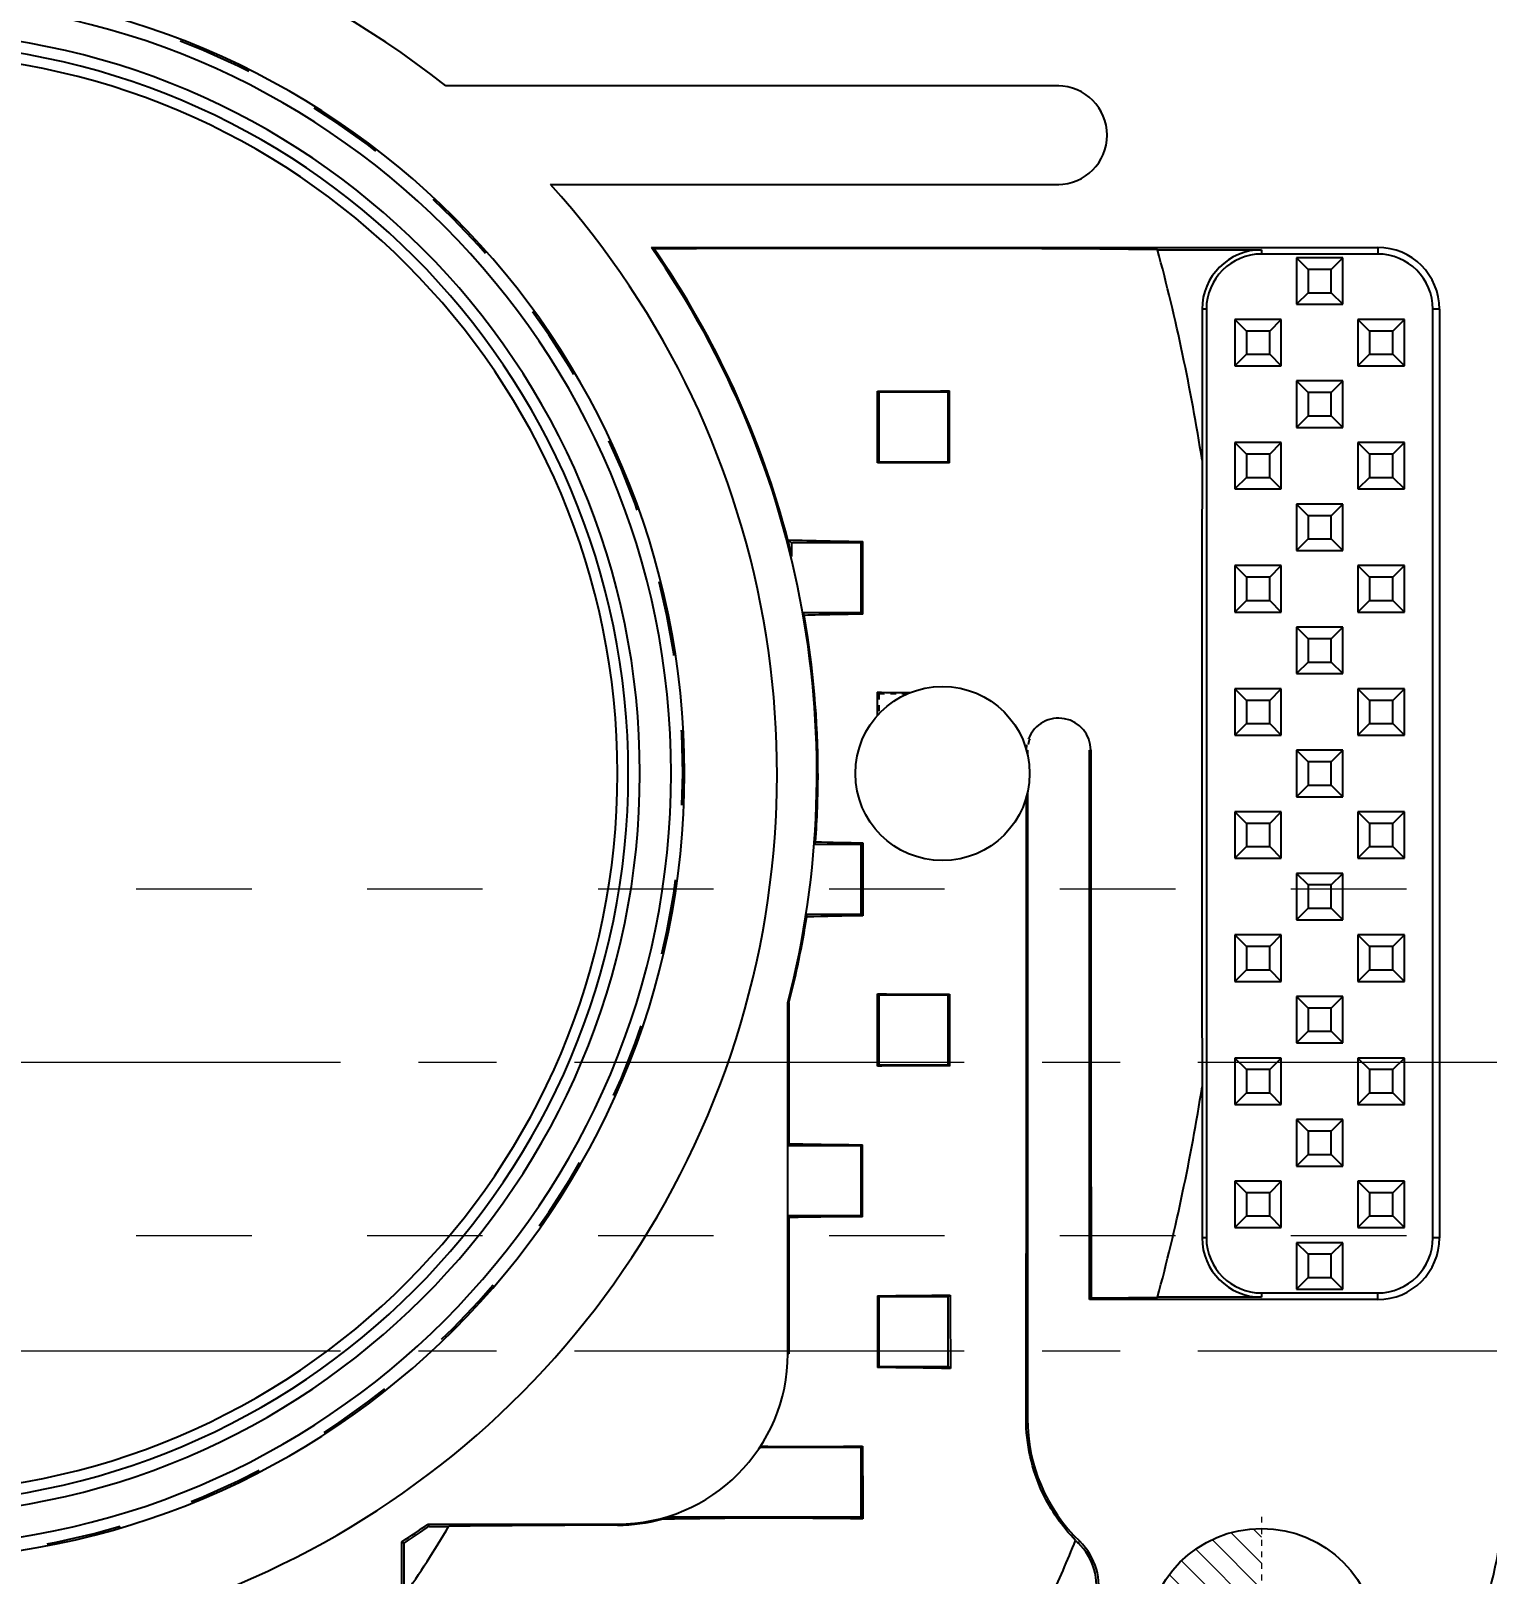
# Model space of a CAD drawing. Header units: millimetres. Extents: x 2875 to 3219, y 1450 to 1733.
# Drawn here: x 3030.79 to 3056.01, y 1590.47 to 1617.2 of the extents above; entities that cross this region are included whole.
import ezdxf

# ---------------------------------------------------------------- set-up
doc = ezdxf.new("R2010")
doc.units = ezdxf.units.MM
doc.linetypes.add('CENTER', pattern=[0.6, 0.375, -0.075, 0.075, -0.075])
doc.linetypes.add('HIDDEN', pattern=[0.2, 0.1, -0.1])
for name, color, linetype, lineweight in [('center', 1, 'CENTER', 9), ('cool', 153, 'HIDDEN', 9), ('dim', 4, 'Continuous', 9), ('epin', 13, 'Continuous', 9)]:
    doc.layers.add(name, color=color, linetype=linetype, lineweight=lineweight)
doc.layers.add('DEFAULT_2', color=8, linetype='HIDDEN')
doc.styles.get("Standard").update_dxf_attribs({"font": 'arial.ttf'})
doc.styles.add('TXT05', font='txt.shx', dxfattribs={"width": 0.5, "bigfont": 'gbcbig.shx'})
doc.dimstyles.new('副本 ISO-25-1', dxfattribs={"dimtxt": 5, "dimasz": 5, "dimexe": 0, "dimexo": 0, "dimgap": 0, "dimtad": 1, "dimtxsty": 'Standard', "dimcen": 0, "dimclrd": 4, "dimclre": 4, "dimclrt": 6, "dimazin": 0, "dimtfac": 1, "dimtofl": 0, "dimtmove": 0, "dimatfit": 3, "dimfxl": 0, "dimarcsym": 0})

# ---------------------------------------------------------------- blocks, each defined once
blk = doc.blocks.new('epin_ejp_4')
at = {"layer": 'epin'}
h = blk.add_hatch(dxfattribs=at)
h.set_pattern_fill('_ANSI31', color=123, scale=0.1, angle=90, style=0)
h.set_pattern_definition([(135, (760.4252, 313.6428), (-0.2245064, -0.2245064), [])])
h.paths.add_polyline_path([(0, 2, 0.414214), (-2, 0), (0, 0)])
h.paths.add_polyline_path([(2, 0), (0, 0), (0, -2, 0.414214)])
at = {"layer": 'epin', "color": 1, "linetype": 'CENTER', "ltscale": 0.124395}
for p, q in [((0, -2.2), (0, 2.2)), ((-2.2, 0), (2.2, 0))]:
    blk.add_line(p, q, dxfattribs=at)
at = {"layer": 'epin'}
blk.add_circle((0, 0), 2, dxfattribs=at)
at = {"layer": 'epin', "color": 6, "style": 'TXT05', "width": 0.5}
blk.add_text('%%c4', height=1.4, dxfattribs=at).set_placement((0.08, 0.2))
blk = doc.blocks.new('*D57')
at = {"layer": 'Defpoints', "color": 0, "transparency": 16777216}
for p in [(3011.402, 1594.336), (3088.792, 1594.336), (3109.239, 1594.336)]:
    blk.add_point(p, dxfattribs=at)
at = {"layer": 'dim', "color": 4, "linetype": 'Continuous', "lineweight": -2, "transparency": 16777216}
blk.add_line((3088.792, 1594.336), (3110.869, 1594.336), dxfattribs=at)
at = {"layer": 'dim', "color": 6, "transparency": 16777216, "insert": (3110.054, 1595.612), "char_height": 2.5, "attachment_point": 5}
blk.add_mtext('0', dxfattribs=at)
blk = doc.blocks.new('*D58')
at = {"layer": 'Defpoints', "color": 0, "transparency": 16777216}
for p in [(3096.5, 1599.336), (3109.239, 1599.336), (3011.402, 1594.336)]:
    blk.add_point(p, dxfattribs=at)
at = {"layer": 'dim', "color": 4, "linetype": 'Continuous', "lineweight": -2, "transparency": 16777216}
blk.add_line((3096.5, 1599.336), (3110.896, 1599.336), dxfattribs=at)
at = {"layer": 'dim', "color": 6, "transparency": 16777216, "insert": (3110.067, 1600.607), "char_height": 2.5, "attachment_point": 5}
blk.add_mtext('5', dxfattribs=at)
blk = doc.blocks.new('*D87')
at = {"layer": 'Defpoints', "color": 0, "transparency": 16777216}
for p in [(3054.105, 1619.411), (3109.239, 1619.411), (3011.402, 1594.336)]:
    blk.add_point(p, dxfattribs=at)
at = {"layer": 'dim', "color": 4, "linetype": 'Continuous', "lineweight": -2, "transparency": 16777216}
blk.add_line((3054.105, 1619.411), (3117.723, 1619.411), dxfattribs=at)
at = {"layer": 'dim', "color": 6, "transparency": 16777216, "insert": (3113.481, 1620.913), "char_height": 2.5, "attachment_point": 5}
blk.add_mtext('25,08', dxfattribs=at)
blk = doc.blocks.new('*D88')
at = {"layer": 'Defpoints', "color": 0, "transparency": 16777216}
for p in [(3038.727, 1637.501), (3109.239, 1637.501), (3011.402, 1594.336)]:
    blk.add_point(p, dxfattribs=at)
at = {"layer": 'dim', "color": 4, "linetype": 'Continuous', "lineweight": -2, "transparency": 16777216}
blk.add_line((3038.727, 1637.501), (3117.776, 1637.501), dxfattribs=at)
at = {"layer": 'dim', "color": 6, "transparency": 16777216, "insert": (3113.507, 1639.003), "char_height": 2.5, "attachment_point": 5}
blk.add_mtext('43,17', dxfattribs=at)
blk = doc.blocks.new('*D89')
at = {"layer": 'Defpoints', "color": 0, "transparency": 16777216}
for p in [(3052, 1647.336), (3109.239, 1647.336), (3011.402, 1594.336)]:
    blk.add_point(p, dxfattribs=at)
at = {"layer": 'dim', "color": 4, "linetype": 'Continuous', "lineweight": -2, "transparency": 16777216}
blk.add_line((3052, 1647.336), (3112.82, 1647.336), dxfattribs=at)
at = {"layer": 'dim', "color": 6, "transparency": 16777216, "insert": (3111.029, 1648.613), "char_height": 2.5, "attachment_point": 5}
blk.add_mtext('53', dxfattribs=at)
blk = doc.blocks.new('*D90')
at = {"layer": 'Defpoints', "color": 0, "transparency": 16777216}
for p in [(3026.702, 1659.336), (3109.239, 1659.336), (3011.402, 1594.336)]:
    blk.add_point(p, dxfattribs=at)
at = {"layer": 'dim', "color": 4, "linetype": 'Continuous', "lineweight": -2, "transparency": 16777216}
blk.add_line((3026.702, 1659.336), (3112.852, 1659.336), dxfattribs=at)
at = {"layer": 'dim', "color": 6, "transparency": 16777216, "insert": (3111.045, 1660.612), "char_height": 2.5, "attachment_point": 5}
blk.add_mtext('65', dxfattribs=at)
blk = doc.blocks.new('*D91')
at = {"layer": 'Defpoints', "color": 0, "transparency": 16777216}
for p in [(3084.196, 1664.336), (3109.239, 1664.336), (3011.402, 1594.336)]:
    blk.add_point(p, dxfattribs=at)
at = {"layer": 'dim', "color": 4, "linetype": 'Continuous', "lineweight": -2, "transparency": 16777216}
blk.add_line((3084.196, 1664.336), (3112.791, 1664.336), dxfattribs=at)
at = {"layer": 'dim', "color": 6, "transparency": 16777216, "insert": (3111.015, 1665.612), "char_height": 2.5, "attachment_point": 5}
blk.add_mtext('70', dxfattribs=at)
blk = doc.blocks.new('*D92')
at = {"layer": 'Defpoints', "color": 0, "transparency": 16777216}
for p in [(3011.402, 1594.336), (3054.305, 1589.261), (3109.239, 1589.261)]:
    blk.add_point(p, dxfattribs=at)
at = {"layer": 'dim', "color": 4, "linetype": 'Continuous', "lineweight": -2, "transparency": 16777216}
blk.add_line((3054.305, 1589.261), (3115.738, 1589.261), dxfattribs=at)
at = {"layer": 'dim', "color": 6, "transparency": 16777216, "insert": (3112.488, 1590.763), "char_height": 2.5, "attachment_point": 5}
blk.add_mtext('5,08', dxfattribs=at)
blk = doc.blocks.new('*D93')
at = {"layer": 'Defpoints', "color": 0, "transparency": 16777216}
for p in [(3011.402, 1594.336), (3038.727, 1571.171), (3109.239, 1571.171)]:
    blk.add_point(p, dxfattribs=at)
at = {"layer": 'dim', "color": 4, "linetype": 'Continuous', "lineweight": -2, "transparency": 16777216}
blk.add_line((3038.727, 1571.171), (3117.718, 1571.171), dxfattribs=at)
at = {"layer": 'dim', "color": 6, "transparency": 16777216, "insert": (3113.478, 1572.673), "char_height": 2.5, "attachment_point": 5}
blk.add_mtext('23,17', dxfattribs=at)
blk = doc.blocks.new('*D94')
at = {"layer": 'Defpoints', "color": 0, "transparency": 16777216}
for p in [(3011.402, 1594.336), (3027.374, 1552.336), (3109.239, 1552.336)]:
    blk.add_point(p, dxfattribs=at)
at = {"layer": 'dim', "color": 4, "linetype": 'Continuous', "lineweight": -2, "transparency": 16777216}
blk.add_line((3027.374, 1552.336), (3112.895, 1552.336), dxfattribs=at)
at = {"layer": 'dim', "color": 6, "transparency": 16777216, "insert": (3111.067, 1553.591), "char_height": 2.5, "attachment_point": 5}
blk.add_mtext('42', dxfattribs=at)
blk = doc.blocks.new('*D95')
at = {"layer": 'Defpoints', "color": 0, "transparency": 16777216}
for p in [(3011.402, 1594.336), (3064.842, 1541.336), (3109.239, 1541.336)]:
    blk.add_point(p, dxfattribs=at)
at = {"layer": 'dim', "color": 4, "linetype": 'Continuous', "lineweight": -2, "transparency": 16777216}
blk.add_line((3064.842, 1541.336), (3112.82, 1541.336), dxfattribs=at)
at = {"layer": 'dim', "color": 6, "transparency": 16777216, "insert": (3111.029, 1542.613), "char_height": 2.5, "attachment_point": 5}
blk.add_mtext('53', dxfattribs=at)
blk = doc.blocks.new('*D96')
at = {"layer": 'Defpoints', "color": 0, "transparency": 16777216}
for p in [(3011.402, 1594.336), (3078.714, 1524.336), (3109.239, 1524.336)]:
    blk.add_point(p, dxfattribs=at)
at = {"layer": 'dim', "color": 4, "linetype": 'Continuous', "lineweight": -2, "transparency": 16777216}
blk.add_line((3078.714, 1524.336), (3112.791, 1524.336), dxfattribs=at)
at = {"layer": 'dim', "color": 6, "transparency": 16777216, "insert": (3111.015, 1525.612), "char_height": 2.5, "attachment_point": 5}
blk.add_mtext('70', dxfattribs=at)
blk = doc.blocks.new('*D61')
at = {"layer": 'Defpoints', "color": 0, "transparency": 16777216}
for p in [(3011.402, 1594.336), (3036.527, 1571.171), (3036.527, 1499.926)]:
    blk.add_point(p, dxfattribs=at)
at = {"layer": 'dim', "color": 4, "linetype": 'Continuous', "lineweight": -2, "transparency": 16777216}
blk.add_line((3036.527, 1571.171), (3036.527, 1491.447), dxfattribs=at)
at = {"layer": 'dim', "color": 6, "transparency": 16777216, "insert": (3035.025, 1495.687), "char_height": 2.5, "attachment_point": 5, "rotation": 90}
blk.add_mtext('25,13', dxfattribs=at)
blk = doc.blocks.new('*D62')
at = {"layer": 'Defpoints', "color": 0, "transparency": 16777216}
for p in [(3011.402, 1594.336), (3052.105, 1588.628), (3052.105, 1499.926)]:
    blk.add_point(p, dxfattribs=at)
at = {"layer": 'dim', "color": 4, "linetype": 'Continuous', "lineweight": -2, "transparency": 16777216}
blk.add_line((3052.105, 1588.628), (3052.105, 1493.332), dxfattribs=at)
at = {"layer": 'dim', "color": 6, "transparency": 16777216, "insert": (3050.602, 1496.629), "char_height": 2.5, "attachment_point": 5, "rotation": 90}
blk.add_mtext('40,7', dxfattribs=at)
blk = doc.blocks.new('*D97')
at = {"layer": 'Defpoints', "color": 0, "transparency": 16777216}
for p in [(3011.402, 1594.336), (3081.402, 1527.091), (3081.402, 1499.926)]:
    blk.add_point(p, dxfattribs=at)
at = {"layer": 'dim', "color": 4, "linetype": 'Continuous', "lineweight": -2, "transparency": 16777216}
blk.add_line((3081.402, 1527.091), (3081.402, 1496.374), dxfattribs=at)
at = {"layer": 'dim', "color": 6, "transparency": 16777216, "insert": (3080.126, 1498.15), "char_height": 2.5, "attachment_point": 5, "rotation": 90}
blk.add_mtext('70', dxfattribs=at)
blk = doc.blocks.new('*D65')
at = {"layer": 'Defpoints', "color": 0, "transparency": 16777216}
for p in [(3036.527, 1690.289), (3036.527, 1639.701), (3011.402, 1594.336)]:
    blk.add_point(p, dxfattribs=at)
at = {"layer": 'dim', "color": 4, "linetype": 'Continuous', "lineweight": -2, "transparency": 16777216}
blk.add_line((3036.527, 1639.701), (3036.527, 1698.768), dxfattribs=at)
at = {"layer": 'dim', "color": 6, "transparency": 16777216, "insert": (3035.025, 1694.529), "char_height": 2.5, "attachment_point": 5, "rotation": 90}
blk.add_mtext('25,13', dxfattribs=at)
blk = doc.blocks.new('*D66')
at = {"layer": 'Defpoints', "color": 0, "transparency": 16777216}
for p in [(3052.105, 1690.289), (3052.105, 1621.611), (3011.402, 1594.336)]:
    blk.add_point(p, dxfattribs=at)
at = {"layer": 'dim', "color": 4, "linetype": 'Continuous', "lineweight": -2, "transparency": 16777216}
blk.add_line((3052.105, 1621.611), (3052.105, 1696.884), dxfattribs=at)
at = {"layer": 'dim', "color": 6, "transparency": 16777216, "insert": (3050.602, 1693.586), "char_height": 2.5, "attachment_point": 5, "rotation": 90}
blk.add_mtext('40,7', dxfattribs=at)
blk = doc.blocks.new('*D98')
at = {"layer": 'Defpoints', "color": 0, "transparency": 16777216}
for p in [(3081.402, 1690.289), (3081.402, 1670.936), (3011.402, 1594.336)]:
    blk.add_point(p, dxfattribs=at)
at = {"layer": 'dim', "color": 4, "linetype": 'Continuous', "lineweight": -2, "transparency": 16777216}
blk.add_line((3081.402, 1670.936), (3081.402, 1693.841), dxfattribs=at)
at = {"layer": 'dim', "color": 6, "transparency": 16777216, "insert": (3080.126, 1692.065), "char_height": 2.5, "attachment_point": 5, "rotation": 90}
blk.add_mtext('70', dxfattribs=at)

msp = doc.modelspace()

# ---------------------------------------------------------------- linework, layer by layer
at = {"color": 7, "linetype": 'Continuous'}
for p, q in [((3048.576, 1616.243), (3037.973, 1616.243)), ((3039.787, 1614.539), (3048.576, 1614.539)), ((3041.535, 1613.447), (3054.115, 1613.447)), ((3041.583, 1613.422), (3041.535, 1613.447)), ((3050.302, 1613.407), (3052.105, 1613.407)), ((3052.105, 1613.407), (3052.105, 1613.333)), ((3054.115, 1613.333), (3052.105, 1613.333)), ((3054.115, 1613.447), (3054.115, 1613.333)), ((3052.708, 1613.266), (3052.708, 1612.462)), ((3053.512, 1613.266), (3052.708, 1613.266)), ((3052.909, 1613.065), (3052.708, 1613.266)), ((3052.909, 1613.065), (3052.909, 1612.663)), ((3053.311, 1613.065), (3052.909, 1613.065)), ((3053.311, 1613.065), (3053.512, 1613.266)), ((3053.311, 1612.663), (3053.311, 1613.065)), ((3053.512, 1612.462), (3053.512, 1613.266)), ((3052.909, 1612.663), (3052.708, 1612.462)), ((3052.909, 1612.663), (3053.311, 1612.663)), ((3053.311, 1612.663), (3053.512, 1612.462)), ((3051.073, 1612.376), (3051.073, 1609.763)), ((3051.148, 1612.376), (3051.073, 1612.376)), ((3051.148, 1612.376), (3051.148, 1596.296)), ((3052.708, 1612.462), (3053.512, 1612.462)), ((3055.072, 1596.296), (3055.072, 1612.376)), ((3055.186, 1612.376), (3055.072, 1612.376)), ((3055.186, 1612.376), (3055.186, 1596.296)), ((3051.642, 1612.2), (3051.642, 1611.396)), ((3052.446, 1612.2), (3051.642, 1612.2)), ((3051.843, 1611.999), (3051.642, 1612.2)), ((3051.843, 1611.999), (3051.843, 1611.597)), ((3052.245, 1611.999), (3051.843, 1611.999)), ((3052.245, 1611.999), (3052.446, 1612.2)), ((3052.245, 1611.597), (3052.245, 1611.999)), ((3052.446, 1611.396), (3052.446, 1612.2)), ((3053.774, 1612.2), (3053.774, 1611.396)), ((3054.578, 1612.2), (3053.774, 1612.2)), ((3053.975, 1611.999), (3053.774, 1612.2)), ((3053.975, 1611.999), (3053.975, 1611.597)), ((3054.377, 1611.999), (3053.975, 1611.999)), ((3054.377, 1611.999), (3054.578, 1612.2)), ((3054.377, 1611.597), (3054.377, 1611.999)), ((3054.578, 1611.396), (3054.578, 1612.2)), ((3051.843, 1611.597), (3051.642, 1611.396)), ((3051.843, 1611.597), (3052.245, 1611.597)), ((3052.245, 1611.597), (3052.446, 1611.396)), ((3053.975, 1611.597), (3053.774, 1611.396)), ((3053.975, 1611.597), (3054.377, 1611.597)), ((3054.377, 1611.597), (3054.578, 1611.396)), ((3051.642, 1611.396), (3052.446, 1611.396)), ((3053.774, 1611.396), (3054.578, 1611.396)), ((3045.452, 1609.714), (3045.453, 1610.959)), ((3045.472, 1610.94), (3045.453, 1610.959)), ((3045.472, 1610.94), (3045.472, 1609.734)), ((3046.678, 1610.94), (3045.472, 1610.94)), ((3046.678, 1610.94), (3046.7, 1610.962)), ((3046.678, 1609.734), (3046.678, 1610.94)), ((3052.708, 1611.134), (3052.708, 1610.33)), ((3053.512, 1611.134), (3052.708, 1611.134)), ((3052.909, 1610.933), (3052.708, 1611.134)), ((3052.909, 1610.933), (3052.909, 1610.531)), ((3053.311, 1610.933), (3052.909, 1610.933)), ((3053.311, 1610.933), (3053.512, 1611.134)), ((3053.311, 1610.531), (3053.311, 1610.933)), ((3053.512, 1610.33), (3053.512, 1611.134)), ((3052.909, 1610.531), (3052.708, 1610.33)), ((3052.909, 1610.531), (3053.311, 1610.531)), ((3053.311, 1610.531), (3053.512, 1610.33)), ((3052.708, 1610.33), (3053.512, 1610.33)), ((3051.642, 1610.068), (3051.642, 1609.264)), ((3052.446, 1610.068), (3051.642, 1610.068)), ((3051.843, 1609.867), (3051.642, 1610.068)), ((3051.843, 1609.867), (3051.843, 1609.465)), ((3052.245, 1609.867), (3051.843, 1609.867)), ((3052.245, 1609.867), (3052.446, 1610.068)), ((3052.245, 1609.465), (3052.245, 1609.867)), ((3052.446, 1609.264), (3052.446, 1610.068)), ((3053.774, 1610.068), (3053.774, 1609.264)), ((3054.578, 1610.068), (3053.774, 1610.068)), ((3053.975, 1609.867), (3053.774, 1610.068)), ((3053.975, 1609.867), (3053.975, 1609.465)), ((3054.377, 1609.867), (3053.975, 1609.867)), ((3054.377, 1609.867), (3054.578, 1610.068)), ((3054.377, 1609.465), (3054.377, 1609.867)), ((3054.578, 1609.264), (3054.578, 1610.068)), ((3045.472, 1609.734), (3045.452, 1609.714)), ((3045.472, 1609.734), (3046.678, 1609.734)), ((3046.678, 1609.734), (3046.698, 1609.714)), ((3051.843, 1609.465), (3051.642, 1609.264)), ((3051.843, 1609.465), (3052.245, 1609.465)), ((3052.245, 1609.465), (3052.446, 1609.264)), ((3053.975, 1609.465), (3053.774, 1609.264)), ((3053.975, 1609.465), (3054.377, 1609.465)), ((3054.377, 1609.465), (3054.578, 1609.264)), ((3051.642, 1609.264), (3052.446, 1609.264)), ((3053.774, 1609.264), (3054.578, 1609.264)), ((3052.708, 1609.002), (3052.708, 1608.198)), ((3053.512, 1609.002), (3052.708, 1609.002)), ((3052.909, 1608.801), (3052.708, 1609.002)), ((3052.909, 1608.801), (3052.909, 1608.399)), ((3053.311, 1608.801), (3052.909, 1608.801)), ((3053.311, 1608.801), (3053.512, 1609.002)), ((3053.311, 1608.399), (3053.311, 1608.801)), ((3053.512, 1608.198), (3053.512, 1609.002)), ((3043.964, 1608.329), (3043.91, 1608.375)), ((3043.964, 1608.329), (3043.964, 1608.094)), ((3045.17, 1608.329), (3043.964, 1608.329)), ((3045.17, 1608.329), (3045.195, 1608.354)), ((3045.17, 1607.123), (3045.17, 1608.329)), ((3045.197, 1607.096), (3045.195, 1608.354)), ((3052.909, 1608.399), (3052.708, 1608.198)), ((3052.909, 1608.399), (3053.311, 1608.399)), ((3053.311, 1608.399), (3053.512, 1608.198)), ((3052.708, 1608.198), (3053.512, 1608.198)), ((3051.642, 1607.936), (3051.642, 1607.132)), ((3052.446, 1607.936), (3051.642, 1607.936)), ((3051.843, 1607.735), (3051.642, 1607.936)), ((3051.843, 1607.735), (3051.843, 1607.333)), ((3052.245, 1607.735), (3051.843, 1607.735)), ((3052.245, 1607.735), (3052.446, 1607.936)), ((3052.245, 1607.333), (3052.245, 1607.735)), ((3052.446, 1607.132), (3052.446, 1607.936)), ((3053.774, 1607.936), (3053.774, 1607.132)), ((3054.578, 1607.936), (3053.774, 1607.936)), ((3053.975, 1607.735), (3053.774, 1607.936)), ((3053.975, 1607.735), (3053.975, 1607.333)), ((3054.377, 1607.735), (3053.975, 1607.735)), ((3054.377, 1607.735), (3054.578, 1607.936)), ((3054.377, 1607.333), (3054.377, 1607.735)), ((3054.578, 1607.132), (3054.578, 1607.936)), ((3051.843, 1607.333), (3051.642, 1607.132)), ((3051.843, 1607.333), (3052.245, 1607.333)), ((3052.245, 1607.333), (3052.446, 1607.132)), ((3053.975, 1607.333), (3053.774, 1607.132)), ((3053.975, 1607.333), (3054.377, 1607.333)), ((3054.377, 1607.333), (3054.578, 1607.132)), ((3044.168, 1607.123), (3045.17, 1607.123)), ((3045.17, 1607.123), (3045.197, 1607.096)), ((3051.642, 1607.132), (3052.446, 1607.132)), ((3053.774, 1607.132), (3054.578, 1607.132)), ((3052.708, 1606.87), (3052.708, 1606.066)), ((3053.512, 1606.87), (3052.708, 1606.87)), ((3052.909, 1606.669), (3052.708, 1606.87)), ((3052.909, 1606.669), (3052.909, 1606.267)), ((3053.311, 1606.669), (3052.909, 1606.669)), ((3053.311, 1606.669), (3053.512, 1606.87)), ((3053.311, 1606.267), (3053.311, 1606.669)), ((3053.512, 1606.066), (3053.512, 1606.87)), ((3052.909, 1606.267), (3052.708, 1606.066)), ((3052.909, 1606.267), (3053.311, 1606.267)), ((3053.311, 1606.267), (3053.512, 1606.066)), ((3052.708, 1606.066), (3053.512, 1606.066)), ((3045.447, 1605.743), (3045.447, 1605.333)), ((3051.642, 1605.804), (3051.642, 1605)), ((3052.446, 1605.804), (3051.642, 1605.804)), ((3051.843, 1605.603), (3051.642, 1605.804)), ((3051.843, 1605.603), (3051.843, 1605.201)), ((3052.245, 1605.603), (3051.843, 1605.603)), ((3052.245, 1605.603), (3052.446, 1605.804)), ((3052.245, 1605.201), (3052.245, 1605.603)), ((3052.446, 1605), (3052.446, 1605.804)), ((3053.774, 1605.804), (3053.774, 1605)), ((3054.578, 1605.804), (3053.774, 1605.804)), ((3053.975, 1605.603), (3053.774, 1605.804)), ((3053.975, 1605.603), (3053.975, 1605.201)), ((3054.377, 1605.603), (3053.975, 1605.603)), ((3054.377, 1605.603), (3054.578, 1605.804)), ((3054.377, 1605.201), (3054.377, 1605.603)), ((3054.578, 1605), (3054.578, 1605.804)), ((3051.843, 1605.201), (3051.642, 1605)), ((3051.843, 1605.201), (3052.245, 1605.201)), ((3052.245, 1605.201), (3052.446, 1605)), ((3053.975, 1605.201), (3053.774, 1605)), ((3053.975, 1605.201), (3054.377, 1605.201)), ((3054.377, 1605.201), (3054.578, 1605)), ((3051.642, 1605), (3052.446, 1605)), ((3053.774, 1605), (3054.578, 1605)), ((3049.124, 1595.225), (3049.124, 1604.738)), ((3049.124, 1604.738), (3049.145, 1604.738)), ((3052.708, 1604.738), (3052.708, 1603.934)), ((3053.512, 1604.738), (3052.708, 1604.738)), ((3052.909, 1604.537), (3052.708, 1604.738)), ((3052.909, 1604.537), (3052.909, 1604.135)), ((3053.311, 1604.537), (3052.909, 1604.537)), ((3053.311, 1604.537), (3053.512, 1604.738)), ((3053.311, 1604.135), (3053.311, 1604.537)), ((3053.512, 1603.934), (3053.512, 1604.738)), ((3048.05, 1604.015), (3048.05, 1593.163)), ((3052.909, 1604.135), (3052.708, 1603.934)), ((3052.909, 1604.135), (3053.311, 1604.135)), ((3053.311, 1604.135), (3053.512, 1603.934)), ((3052.708, 1603.934), (3053.512, 1603.934)), ((3051.642, 1603.672), (3051.642, 1602.868)), ((3052.446, 1603.672), (3051.642, 1603.672)), ((3051.843, 1603.471), (3051.642, 1603.672)), ((3051.843, 1603.471), (3051.843, 1603.069)), ((3052.245, 1603.471), (3051.843, 1603.471)), ((3052.245, 1603.471), (3052.446, 1603.672)), ((3052.245, 1603.069), (3052.245, 1603.471)), ((3052.446, 1602.868), (3052.446, 1603.672)), ((3053.774, 1603.672), (3053.774, 1602.868)), ((3054.578, 1603.672), (3053.774, 1603.672)), ((3053.975, 1603.471), (3053.774, 1603.672)), ((3053.975, 1603.471), (3053.975, 1603.069)), ((3054.377, 1603.471), (3053.975, 1603.471)), ((3054.377, 1603.471), (3054.578, 1603.672)), ((3054.377, 1603.069), (3054.377, 1603.471)), ((3054.578, 1602.868), (3054.578, 1603.672)), ((3045.17, 1603.107), (3044.367, 1603.107)), ((3045.17, 1601.901), (3045.17, 1603.107)), ((3045.199, 1603.135), (3045.198, 1601.873)), ((3051.843, 1603.069), (3051.642, 1602.868)), ((3051.843, 1603.069), (3052.245, 1603.069)), ((3052.245, 1603.069), (3052.446, 1602.868)), ((3053.975, 1603.069), (3053.774, 1602.868)), ((3053.975, 1603.069), (3054.377, 1603.069)), ((3054.377, 1603.069), (3054.578, 1602.868)), ((3051.642, 1602.868), (3052.446, 1602.868)), ((3053.774, 1602.868), (3054.578, 1602.868)), ((3052.708, 1602.606), (3052.708, 1601.802)), ((3053.512, 1602.606), (3052.708, 1602.606)), ((3052.909, 1602.405), (3052.708, 1602.606)), ((3052.909, 1602.405), (3052.909, 1602.003)), ((3053.311, 1602.405), (3052.909, 1602.405)), ((3053.311, 1602.405), (3053.512, 1602.606)), ((3053.311, 1602.003), (3053.311, 1602.405)), ((3053.512, 1601.802), (3053.512, 1602.606)), ((3044.227, 1601.901), (3045.17, 1601.901)), ((3045.17, 1601.901), (3045.198, 1601.873)), ((3052.909, 1602.003), (3052.708, 1601.802)), ((3052.909, 1602.003), (3053.311, 1602.003)), ((3053.311, 1602.003), (3053.512, 1601.802)), ((3052.708, 1601.802), (3053.512, 1601.802)), ((3051.642, 1601.54), (3051.642, 1600.736)), ((3052.446, 1601.54), (3051.642, 1601.54)), ((3051.843, 1601.339), (3051.642, 1601.54)), ((3051.843, 1601.339), (3051.843, 1600.937)), ((3052.245, 1601.339), (3051.843, 1601.339)), ((3052.245, 1601.339), (3052.446, 1601.54)), ((3052.245, 1600.937), (3052.245, 1601.339)), ((3052.446, 1600.736), (3052.446, 1601.54)), ((3053.774, 1601.54), (3053.774, 1600.736)), ((3054.578, 1601.54), (3053.774, 1601.54)), ((3053.975, 1601.339), (3053.774, 1601.54)), ((3053.975, 1601.339), (3053.975, 1600.937)), ((3054.377, 1601.339), (3053.975, 1601.339)), ((3054.377, 1601.339), (3054.578, 1601.54)), ((3054.377, 1600.937), (3054.377, 1601.339)), ((3054.578, 1600.736), (3054.578, 1601.54)), ((3051.843, 1600.937), (3051.642, 1600.736)), ((3051.843, 1600.937), (3052.245, 1600.937)), ((3052.245, 1600.937), (3052.446, 1600.736)), ((3053.975, 1600.937), (3053.774, 1600.736)), ((3053.975, 1600.937), (3054.377, 1600.937)), ((3054.377, 1600.937), (3054.578, 1600.736)), ((3045.472, 1600.496), (3045.449, 1600.518)), ((3045.451, 1599.269), (3045.449, 1600.518)), ((3045.472, 1600.496), (3045.472, 1599.29)), ((3046.678, 1600.496), (3045.472, 1600.496)), ((3046.678, 1600.496), (3046.697, 1600.514)), ((3046.678, 1599.29), (3046.678, 1600.496)), ((3046.697, 1600.514), (3046.697, 1599.27)), ((3051.642, 1600.736), (3052.446, 1600.736)), ((3053.774, 1600.736), (3054.578, 1600.736)), ((3043.898, 1594.286), (3043.898, 1600.369)), ((3043.918, 1600.366), (3043.898, 1600.369)), ((3043.918, 1600.366), (3043.917, 1597.925)), ((3052.708, 1600.474), (3052.708, 1599.67)), ((3053.512, 1600.474), (3052.708, 1600.474)), ((3052.909, 1600.273), (3052.708, 1600.474)), ((3052.909, 1600.273), (3052.909, 1599.871)), ((3053.311, 1600.273), (3052.909, 1600.273)), ((3053.311, 1600.273), (3053.512, 1600.474)), ((3053.311, 1599.871), (3053.311, 1600.273)), ((3053.512, 1599.67), (3053.512, 1600.474)), ((3052.909, 1599.871), (3052.708, 1599.67)), ((3052.909, 1599.871), (3053.311, 1599.871)), ((3053.311, 1599.871), (3053.512, 1599.67)), ((3052.708, 1599.67), (3053.512, 1599.67)), ((3045.472, 1599.29), (3045.451, 1599.269)), ((3045.472, 1599.29), (3046.678, 1599.29)), ((3046.678, 1599.29), (3046.697, 1599.27)), ((3051.642, 1599.408), (3051.642, 1598.604)), ((3052.446, 1599.408), (3051.642, 1599.408)), ((3051.843, 1599.207), (3051.642, 1599.408)), ((3051.843, 1599.207), (3051.843, 1598.805)), ((3052.245, 1599.207), (3051.843, 1599.207)), ((3052.245, 1599.207), (3052.446, 1599.408)), ((3052.245, 1598.805), (3052.245, 1599.207)), ((3052.446, 1598.604), (3052.446, 1599.408)), ((3053.774, 1599.408), (3053.774, 1598.604)), ((3054.578, 1599.408), (3053.774, 1599.408)), ((3053.975, 1599.207), (3053.774, 1599.408)), ((3053.975, 1599.207), (3053.975, 1598.805)), ((3054.377, 1599.207), (3053.975, 1599.207)), ((3054.377, 1599.207), (3054.578, 1599.408)), ((3054.377, 1598.805), (3054.377, 1599.207)), ((3054.578, 1598.604), (3054.578, 1599.408)), ((3051.073, 1598.909), (3051.073, 1596.296)), ((3051.843, 1598.805), (3051.642, 1598.604)), ((3051.843, 1598.805), (3052.245, 1598.805)), ((3052.245, 1598.805), (3052.446, 1598.604)), ((3053.975, 1598.805), (3053.774, 1598.604)), ((3053.975, 1598.805), (3054.377, 1598.805)), ((3054.377, 1598.805), (3054.578, 1598.604)), ((3051.642, 1598.604), (3052.446, 1598.604)), ((3053.774, 1598.604), (3054.578, 1598.604)), ((3052.708, 1598.342), (3052.708, 1597.538)), ((3053.512, 1598.342), (3052.708, 1598.342)), ((3052.909, 1598.141), (3052.708, 1598.342)), ((3052.909, 1598.141), (3052.909, 1597.739)), ((3053.311, 1598.141), (3052.909, 1598.141)), ((3053.311, 1598.141), (3053.512, 1598.342)), ((3053.311, 1597.739), (3053.311, 1598.141)), ((3053.512, 1597.538), (3053.512, 1598.342)), ((3043.912, 1597.885), (3043.917, 1597.925)), ((3045.17, 1597.885), (3043.912, 1597.885)), ((3045.17, 1597.885), (3045.191, 1597.905)), ((3045.17, 1596.679), (3045.17, 1597.885)), ((3045.189, 1596.66), (3045.191, 1597.905)), ((3052.909, 1597.739), (3052.708, 1597.538)), ((3052.909, 1597.739), (3053.311, 1597.739)), ((3053.311, 1597.739), (3053.512, 1597.538)), ((3052.708, 1597.538), (3053.512, 1597.538)), ((3051.642, 1597.276), (3051.642, 1596.472)), ((3052.446, 1597.276), (3051.642, 1597.276)), ((3051.843, 1597.075), (3051.642, 1597.276)), ((3051.843, 1597.075), (3051.843, 1596.673)), ((3052.245, 1597.075), (3051.843, 1597.075)), ((3052.245, 1597.075), (3052.446, 1597.276)), ((3052.245, 1596.673), (3052.245, 1597.075)), ((3052.446, 1596.472), (3052.446, 1597.276)), ((3053.774, 1597.276), (3053.774, 1596.472)), ((3054.578, 1597.276), (3053.774, 1597.276)), ((3053.975, 1597.075), (3053.774, 1597.276)), ((3053.975, 1597.075), (3053.975, 1596.673)), ((3054.377, 1597.075), (3053.975, 1597.075)), ((3054.377, 1597.075), (3054.578, 1597.276)), ((3054.377, 1596.673), (3054.377, 1597.075)), ((3054.578, 1596.472), (3054.578, 1597.276)), ((3043.916, 1596.645), (3043.912, 1596.679)), ((3043.912, 1596.679), (3045.17, 1596.679)), ((3043.916, 1596.645), (3043.914, 1594.286)), ((3045.17, 1596.679), (3045.189, 1596.66)), ((3051.843, 1596.673), (3051.642, 1596.472)), ((3051.843, 1596.673), (3052.245, 1596.673)), ((3052.245, 1596.673), (3052.446, 1596.472)), ((3053.975, 1596.673), (3053.774, 1596.472)), ((3053.975, 1596.673), (3054.377, 1596.673)), ((3054.377, 1596.673), (3054.578, 1596.472)), ((3051.148, 1596.296), (3051.073, 1596.296)), ((3051.642, 1596.472), (3052.446, 1596.472)), ((3053.774, 1596.472), (3054.578, 1596.472)), ((3055.186, 1596.296), (3055.072, 1596.296)), ((3052.708, 1596.21), (3052.708, 1595.406)), ((3053.512, 1596.21), (3052.708, 1596.21)), ((3052.909, 1596.009), (3052.708, 1596.21)), ((3052.909, 1596.009), (3052.909, 1595.607)), ((3053.311, 1596.009), (3052.909, 1596.009)), ((3053.311, 1596.009), (3053.512, 1596.21)), ((3053.311, 1595.607), (3053.311, 1596.009)), ((3053.512, 1595.406), (3053.512, 1596.21)), ((3052.909, 1595.607), (3052.708, 1595.406)), ((3052.909, 1595.607), (3053.311, 1595.607)), ((3053.311, 1595.607), (3053.512, 1595.406)), ((3045.472, 1595.274), (3045.453, 1595.292)), ((3045.472, 1595.274), (3045.472, 1594.068)), ((3046.678, 1595.274), (3045.472, 1595.274)), ((3046.678, 1595.274), (3046.708, 1595.304)), ((3046.678, 1594.068), (3046.678, 1595.274)), ((3049.152, 1595.253), (3049.124, 1595.225)), ((3054.115, 1595.225), (3049.124, 1595.225)), ((3052.105, 1595.265), (3050.302, 1595.265)), ((3052.105, 1595.339), (3052.105, 1595.265)), ((3052.105, 1595.339), (3054.115, 1595.339)), ((3052.708, 1595.406), (3053.512, 1595.406)), ((3054.115, 1595.225), (3054.115, 1595.339)), ((3043.914, 1594.286), (3043.898, 1594.286)), ((3045.472, 1594.068), (3045.451, 1594.047)), ((3045.472, 1594.068), (3046.678, 1594.068)), ((3046.678, 1594.068), (3046.716, 1594.029)), ((3048.05, 1593.163), (3048.025, 1593.163)), ((3045.17, 1592.663), (3043.427, 1592.663)), ((3045.17, 1592.663), (3045.193, 1592.685)), ((3045.17, 1591.457), (3045.17, 1592.663)), ((3045.17, 1591.457), (3041.826, 1591.457)), ((3045.17, 1591.457), (3045.2, 1591.427)), ((3037.667, 1591.337), (3040.949, 1591.337)), ((3037.667, 1591.337), (3037.679, 1591.297)), ((3037.679, 1591.297), (3038.029, 1591.297)), ((3040.949, 1591.337), (3040.949, 1591.317)), ((3037.215, 1584.745), (3037.215, 1591.029)), ((3037.255, 1590.093), (3037.255, 1591.008)), ((3048.928, 1591.009), (3048.955, 1591.038))]:
    msp.add_line(p, q, dxfattribs=at)
for centre, radius in [((3046.577, 1604.336), 1.508), ((3052.105, 1589.261), 2)]:
    msp.add_circle(centre, radius, dxfattribs=at)
for centre, radius, start, end in [((3028.487, 1604.336), 15.224, 51.458, 90), ((3028.487, 1604.336), 13.62, 270, 90), ((3028.487, 1604.336), 13.39, 270, 90), ((3028.487, 1604.336), 12.849, 270, 90), ((3028.487, 1604.336), 12.648, 270, 90), ((3028.487, 1604.336), 12.462, 270, 90), ((3048.576, 1615.391), 0.852, 270, 90), ((3028.487, 1604.336), 15.224, 270, 42.0802), ((3028.487, 1604.336), 15.914, 345.5632, 34.9266), ((3028.434, 1604.328), 15.987, 14.583, 34.6677), ((3016.427, 1604.336), 35.069, 8.9027, 14.9917), ((3052.105, 1612.376), 1.031, 90, 180), ((3052.105, 1612.376), 0.957, 90, 180), ((3054.115, 1612.376), 1.071, 0, 90), ((3054.115, 1612.376), 0.957, 0, 90), ((3045.841, 1701.057), 90.099, 269.75324, 270.54617), ((3046.094, 1520.695), 89.021, 89.6111, 90.41326), ((5761.484, 1604.336), 2710.416, 179.885276, 180.114724), ((3046.181, 1686.121), 77.773, 268.3238, 269.27421), ((3046.262, 1533.223), 73.881, 90.82542, 91.61202), ((3028.432, 1604.333), 15.988, 0.0094, 9.8714), ((3046.53, 1690.09), 84.354, 269.26459, 269.65517), ((3048.589, 1604.738), 0.556, 0.028, 158.4751), ((7325.32, 1603.272), 4276.175, 179.980356, 180.107442), ((3028.458, 1604.336), 15.963, 355.7497, 359.9993), ((-1843.244, 1602.093), 4891.277, 359.895398, 0.021689), ((3046.407, 1678.654), 75.528, 268.45919, 269.08358), ((3028.448, 1604.339), 15.972, 345.5934, 351.0457), ((3046.299, 1527.169), 74.712, 90.84485, 91.59056), ((3046.334, 1687.772), 87.258, 269.41938, 270.23832), ((3046.148, 1510.534), 88.738, 89.64547, 90.45024), ((3016.427, 1604.336), 35.069, 345.0083, 351.0973), ((3045.832, 1682.279), 84.376, 268.69939, 269.56474), ((3045.555, 1507.595), 89.066, 90.2355, 91.05464), ((3052.105, 1596.296), 1.031, 180, 270), ((3052.105, 1596.296), 0.957, 180, 270), ((3054.115, 1596.296), 1.071, 270, 360), ((3054.115, 1596.296), 0.957, 270, 360), ((3045.213, 1686.512), 91.221, 270.1513, 270.93938), ((3584.627, 1597.973), 537.925, 180.28432, 180.42006), ((3048.009, 1768.124), 172.875, 270.37883, 270.75992), ((3040.949, 1594.286), 2.949, 270, 0), ((3044.829, 1504.601), 89.449, 88.79096, 89.60102), ((3050.999, 1593.163), 2.949, 180, 226.1124), ((3044.233, 1693.547), 100.866, 269.55186, 270.5453), ((3475.524, 1594.343), 430.335, 180.22074, 180.3882), ((3049.09, 1592.106), 7.223, 321.4198, 360), ((3040.939, 1594.301), 2.984, 270.1956, 285.1353), ((3043.665, 1487.648), 103.79, 89.15262, 91.07454), ((3028.487, 1604.336), 15.914, 303.2608, 305.2289), ((3016.427, 1604.336), 25.231, 325.6339, 328.8851), ((3028.487, 1604.336), 15.953, 303.3374, 305.1838), ((3041.638, 1268.696), 322.622, 90.12237, 90.64105), ((3016.427, 1604.336), 35.069, 335.9035, 337.7426), ((3050.999, 1593.163), 2.989, 224.914, 226.1124), ((3048.212, 1590.266), 1.071, 345.5225, 46.1124)]:
    msp.add_arc(centre, radius, start, end, dxfattribs=at)
for centre, major_axis, start_param, end_param in [((3028.487, 1602.166), (0, 16.576), -1.270186, -1.267112), ((3028.487, 1606.479), (0, 16.368), -1.778282, -1.77539), ((3028.487, 1602.257), (0, 15.88), -1.596277, -1.593245), ((3040.949, 1593.941), (0, 2.637), -2.843077, -2.799568)]:
    msp.add_ellipse(centre, major_axis=major_axis, ratio=0.991395, start_param=start_param, end_param=end_param, dxfattribs=at)
for points, knots in [([(3050.302, 1613.407), (3048.966, 1613.426), (3046.059, 1613.433), (3043.153, 1613.431), (3041.583, 1613.422)], [0, 0, 0, 0, 0.459766, 1, 1, 1, 1]), ([(3043.964, 1608.094), (3043.956, 1608.135), (3043.93, 1608.227), (3043.922, 1608.323), (3043.91, 1608.375)], [0, 0, 0, 0, 0.438116, 1, 1, 1, 1]), ([(3048.883, 1591.053), (3048.65, 1591.293), (3048.199, 1591.939), (3048.024, 1592.724), (3048.025, 1593.163)], [0, 0, 0, 0, 0.432624, 1, 1, 1, 1]), ([(3043.427, 1592.663), (3043.429, 1592.665), (3043.436, 1592.666), (3043.433, 1592.678), (3043.442, 1592.68), (3043.444, 1592.684)], [0, 0, 0, 0, 0.303556, 0.58503, 1, 1, 1, 1]), ([(3037.215, 1591.029), (3037.219, 1591.027), (3037.224, 1591.017), (3037.243, 1591.023), (3037.249, 1591.011), (3037.255, 1591.008)], [0, 0, 0, 0, 0.281958, 0.602404, 1, 1, 1, 1]), ([(3049.214, 1590.018), (3049.258, 1590.191), (3049.25, 1590.566), (3049.056, 1590.886), (3048.928, 1591.009)], [0, 0, 0, 0, 0.500071, 1, 1, 1, 1])]:
    msp.add_open_spline(points, degree=3, knots=knots, dxfattribs=at)
for points in [[(3046.698, 1609.714), (3046.698, 1610.13), (3046.699, 1610.546), (3046.7, 1610.962)], [(3045.453, 1595.292), (3045.453, 1594.877), (3045.452, 1594.462), (3045.451, 1594.047)]]:
    msp.add_open_spline(points, degree=3, dxfattribs=at)
at = {"layer": 'center', "color": 1, "linetype": 'CENTER', "ltscale": 18}
msp.add_line((2921.402, 1594.336), (3101.402, 1594.336), dxfattribs=at)
at = {"layer": 'cool', "ltscale": 20}
for p, q in [((2932.612, 1602.336), (3090.192, 1602.336)), ((2932.612, 1596.336), (3090.192, 1596.336))]:
    msp.add_line(p, q, dxfattribs=at)
at = {"layer": 'cool', "color": 1, "linetype": 'CENTER', "ltscale": 18}
msp.add_line((2921.402, 1599.336), (3101.402, 1599.336), dxfattribs=at)
at = {"layer": 'DEFAULT_2', "color": 8, "linetype": 'HIDDEN', "ltscale": 0.01}
for p, q in [((3037.979, 1616.261), (3037.973, 1616.243)), ((3048.576, 1616.261), (3048.576, 1616.243)), ((3048.576, 1614.539), (3048.576, 1614.521)), ((3048.05, 1604.738), (3048.033, 1604.732))]:
    msp.add_line(p, q, dxfattribs=at)
at = {"layer": 'DEFAULT_2', "color": 8, "linetype": 'HIDDEN', "ltscale": 0.03}
for p, q in [((3039.826, 1614.521), (3039.787, 1614.539)), ((3045.472, 1605.718), (3045.447, 1605.743)), ((3045.17, 1603.107), (3045.199, 1603.135))]:
    msp.add_line(p, q, dxfattribs=at)
at = {"layer": 'DEFAULT_2', "color": 8, "linetype": 'HIDDEN', "ltscale": 0.3}
msp.add_line((3045.472, 1605.718), (3045.472, 1605.361), dxfattribs=at)
at = {"layer": 'DEFAULT_2', "color": 8, "linetype": 'HIDDEN', "ltscale": 0.4}
msp.add_line((3045.975, 1605.718), (3045.472, 1605.718), dxfattribs=at)
at = {"layer": 'DEFAULT_2', "color": 8, "linetype": 'HIDDEN', "ltscale": 0.06}
msp.add_line((3048.05, 1604.738), (3048.05, 1604.657), dxfattribs=at)
at = {"layer": 'DEFAULT_2', "color": 8, "linetype": 'HIDDEN', "ltscale": 13}
msp.add_arc((3028.487, 1604.336), 13.591, 270, 90, dxfattribs=at)
at = {"layer": 'DEFAULT_2', "color": 8, "linetype": 'HIDDEN', "ltscale": 0.1}
msp.add_arc((3048.587, 1604.738), 0.537, 158.4751, 180, dxfattribs=at)
at = {"layer": 'DEFAULT_2', "color": 8, "linetype": 'HIDDEN', "ltscale": 0.2}
msp.add_open_spline([(3048.033, 1604.732), (3048.032, 1604.803), (3048.046, 1604.876), (3048.072, 1604.942)], degree=3, dxfattribs=at)

# ---------------------------------------------------------------- block references
at = {"layer": 'epin', "rotation": 180}
msp.add_blockref('epin_ejp_4', (3052.105, 1589.261), dxfattribs=at)

# ---------------------------------------------------------------- dimensions: what is measured, and where the dimension line sits
at = {"layer": 'dim'}
for feature_location, offset, dtype, origin, picture, middle in [((3036.527310962, 1639.700979317), (0, 50.588183688), 1, (3011.402310962, 1594.335979317), '*D65', (3035.024923513, 1694.528590017)), ((3052.105, 1621.611), (0, 68.678), 1, (3011.402, 1594.336), '*D66', (3050.602, 1693.586)), ((3081.402, 1670.936), (0, 19.353), 1, (3011.402, 1594.336), '*D98', (3080.126, 1692.065)), ((3084.196, 1664.336), (25.043, 0), 0, (3011.402, 1594.336), '*D91', (3111.015, 1665.612)), ((3026.702, 1659.336), (82.536, 0), 0, (3011.402, 1594.336), '*D90', (3111.045, 1660.612)), ((3052, 1647.336), (57.239, 0), 0, (3011.402, 1594.336), '*D89', (3111.029, 1648.613)), ((3038.727310962, 1637.500979317), (70.511355361, 0), 0, (3011.402310962, 1594.335979317), '*D88', (3113.507083786, 1639.003366766)), ((3054.104810962, 1619.410979317), (55.133855361, 0), 0, (3011.402310962, 1594.335979317), '*D87', (3113.480651317, 1620.913366766)), ((3096.5, 1599.336), (12.739, 0), 0, (3011.402, 1594.336), '*D58', (3110.067, 1600.607)), ((3088.791986296, 1594.335979317), (20.446680028, 0), 0, (3011.402310962, 1594.335979317), '*D57', (3110.05380957, 1595.612411787)), ((3054.304810962, 1589.260979317), (54.933855361, 0), 0, (3011.402310962, 1594.335979317), '*D92', (3112.488154727, 1590.763366766)), ((3038.727310962, 1571.170979317), (70.511355361, 0), 0, (3011.402310962, 1594.335979317), '*D93', (3113.478093336, 1572.673366766)), ((3027.374, 1552.336), (81.865, 0), 0, (3011.402, 1594.336), '*D94', (3111.067, 1553.591)), ((3064.842, 1541.336), (44.397, 0), 0, (3011.402, 1594.336), '*D95', (3111.029, 1542.613)), ((3078.714, 1524.336), (30.525, 0), 0, (3011.402, 1594.336), '*D96', (3111.015, 1525.612)), ((3036.527310962, 1571.170979317), (0, -71.244635495), 1, (3011.402310962, 1594.335979317), '*D61', (3035.024923513, 1495.68691681)), ((3052.105, 1588.628), (0, -88.701), 1, (3011.402, 1594.336), '*D62', (3050.602, 1496.629)), ((3081.402, 1527.091), (0, -27.165), 1, (3011.402, 1594.336), '*D97', (3080.126, 1498.15))]:
    dim = msp.add_ordinate_dim(feature_location=feature_location, offset=offset, dtype=dtype, origin=origin, dimstyle='副本 ISO-25-1', override={"dimtxt": 2.5, "dimasz": 2, "dimfxl": 1.25, "dimarcsym": 1}, dxfattribs=at)
    dim.commit()
    dim.dimension.update_dxf_attribs({"geometry": picture, "text_midpoint": middle})

doc.saveas('drawing.dxf')
